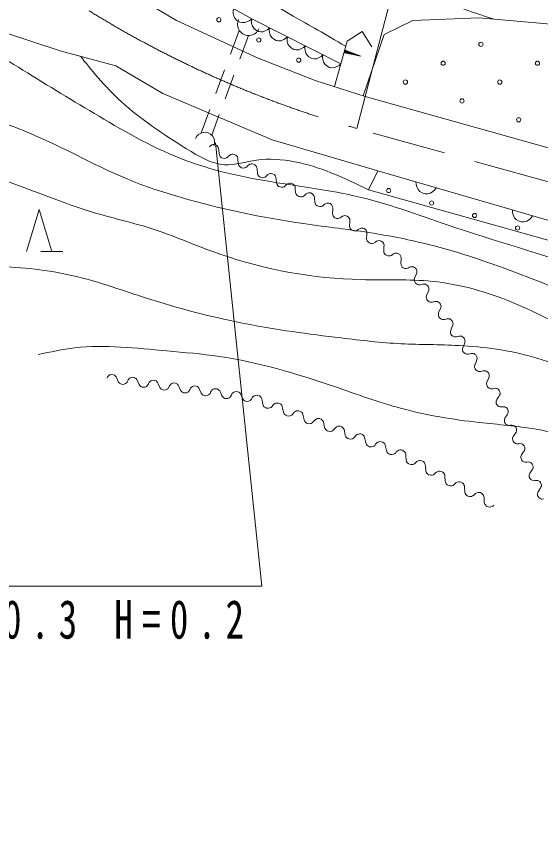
# Model space of a CAD drawing. Units: millimetres, scale not verified. Extents: x 40000 to 680000, y 20000 to 380000.
# Drawn here: x 221555 to 246424, y 271332 to 309676 of the extents above; entities that cross this region are included whole.
import ezdxf

# ---------------------------------------------------------------- set-up
doc = ezdxf.new("R2010")
doc.units = ezdxf.units.MM
doc.header["$LTSCALE"] = 1000
doc.linetypes.add('CHAIN', pattern=[18.5, 12, -1.5, 3.5, -1.5])
doc.linetypes.add('USER1', pattern=[2, 1.2, -0.8])
for name, color, linetype, lineweight in [('M-BGD', 7, 'Continuous', 13), ('M-BMK', 2, 'CHAIN', 13), ('M-BMK-HTXT', 7, 'Continuous', 13), ('M-STR-HTXT', 7, 'Continuous', 13)]:
    doc.layers.add(name, color=color, linetype=linetype, lineweight=lineweight)
doc.styles.add('ＭＳ ゴシック', font='')
doc.styles.get('ＭＳ ゴシック').set_extended_font_data('MS Gothic')

msp = doc.modelspace()

# ---------------------------------------------------------------- linework, layer by layer
at = {"layer": 'M-BGD'}
for p, q in [((221055, 308882), (223647, 308036)), ((237239, 308483), (236637, 306341)), ((223647, 308036), (226273, 307323)), ((237287, 307901), (237133, 307946)), ((237138, 307962), (237460, 307867)), ((237649, 307829), (237142, 307977)), ((237147, 307992), (237822, 307795)), ((237658, 307859), (237151, 308008)), ((237155, 308023), (237478, 307929)), ((237314, 307994), (237160, 308038)), ((238701, 302339), (247841, 299680)), ((222720, 298514), (223760, 298514))]:
    msp.add_line(p, q, dxfattribs=at)
at = {"layer": 'M-BGD', "linetype": 'USER1'}
for p, q in [((232129, 309004), (230331, 304143)), ((232571, 308758), (230825, 304036))]:
    msp.add_line(p, q, dxfattribs=at)
at = {"layer": 'M-BGD'}
for points in [[(276747, 292405), (273727, 294511), (271063, 296134), (269130, 297077), (267044, 297904), (264864, 298576), (251056, 302239), (238097, 305873), (235726, 306633), (233033, 307692), (229156, 309471), (225989, 311349), (224295, 312564), (220302, 314387)], [(226412, 313467), (227738, 312556), (228762, 311842), (230122, 311015), (232725, 309556), (236941, 307422)], [(231857, 310042), (231834, 309924), (231839, 309810), (231870, 309668), (231936, 309562), (232020, 309472), (232154, 309397), (232275, 309372), (232399, 309371), (232537, 309419), (232635, 309475), (232725, 309556)], [(232725, 309556), (232708, 309443), (232717, 309335), (232752, 309201), (232819, 309103), (232902, 309021), (233033, 308955), (233148, 308937), (233266, 308940), (233396, 308992), (233486, 309049), (233568, 309129)], [(238010, 305901), (239005, 308799), (240354, 309473), (243509, 309593), (247609, 309234), (249443, 308622), (250954, 307255), (251732, 305287), (251177, 302207)], [(233568, 309129), (233551, 309016), (233560, 308908), (233595, 308774), (233662, 308676), (233745, 308595), (233876, 308529), (233991, 308510), (234110, 308514), (234239, 308565), (234329, 308623), (234412, 308702)], [(234412, 308702), (234394, 308589), (234403, 308482), (234438, 308347), (234506, 308250), (234589, 308168), (234719, 308102), (234834, 308083), (234953, 308087), (235082, 308138), (235172, 308196), (235255, 308276)], [(237239, 308483), (237953, 308943), (238413, 308229)], [(235255, 308276), (235237, 308163), (235246, 308055), (235281, 307921), (235349, 307823), (235432, 307741), (235562, 307675), (235677, 307657), (235796, 307660), (235925, 307712), (236015, 307769), (236098, 307849)], [(236098, 307849), (236080, 307736), (236089, 307628), (236125, 307494), (236192, 307396), (236275, 307315), (236405, 307249), (236521, 307230), (236639, 307234), (236768, 307285), (236858, 307343), (236941, 307422)], [(238701, 302339), (233690, 303816), (228511, 306010), (226273, 307323)], [(230715, 303487), (230760, 303532), (230824, 303569), (230879, 303587), (230924, 303586), (230988, 303577), (231060, 303541), (231105, 303495), (231133, 303459), (231151, 303404), (231159, 303331), (231177, 303141), (231204, 303059), (231231, 303022), (231276, 302977), (231331, 302949), (231412, 302931), (231485, 302940), (231540, 302958), (231576, 302985), (231622, 303030)], [(231622, 303030), (231667, 303075), (231731, 303112), (231785, 303130), (231831, 303129), (231894, 303120), (231967, 303084), (232012, 303038), (232039, 303002), (232057, 302947), (232066, 302874), (232084, 302684), (232111, 302602), (232138, 302565), (232183, 302520), (232237, 302492), (232319, 302474), (232392, 302483), (232446, 302501), (232483, 302528), (232528, 302573)], [(232528, 302573), (232574, 302618), (232637, 302655), (232692, 302673), (232737, 302672), (232801, 302663), (232873, 302626), (232919, 302581), (232946, 302545), (232964, 302490), (232973, 302417), (232990, 302226), (233017, 302145), (233044, 302108), (233090, 302063), (233144, 302035), (233226, 302017), (233298, 302026), (233353, 302044), (233389, 302071), (233435, 302116)], [(233435, 302116), (233480, 302161), (233544, 302197), (233599, 302215), (233644, 302215), (233708, 302206), (233780, 302169), (233825, 302124), (233852, 302087), (233870, 302033), (233879, 301960), (233897, 301769), (233924, 301688), (233951, 301651), (233996, 301606), (234051, 301578), (234132, 301560), (234205, 301569), (234259, 301587), (234296, 301614), (234341, 301659)], [(247495, 298846), (238259, 301435), (238701, 302339)], [(241466, 301535), (241395, 301435), (241310, 301358), (241189, 301279), (241066, 301252), (240944, 301252), (240795, 301295), (240692, 301361), (240603, 301450), (240540, 301583), (240510, 301693), (240506, 301814)], [(234341, 301659), (234387, 301704), (234451, 301740), (234505, 301758), (234551, 301758), (234614, 301749), (234687, 301712), (234732, 301667), (234759, 301630), (234777, 301576), (234786, 301503), (234803, 301312), (234830, 301231), (234858, 301194), (234903, 301149), (234957, 301121), (235039, 301103), (235112, 301112), (235166, 301130), (235203, 301157), (235248, 301202)], [(235248, 301202), (235294, 301247), (235357, 301283), (235412, 301301), (235457, 301301), (235521, 301292), (235593, 301255), (235639, 301210), (235666, 301173), (235684, 301119), (235693, 301046), (235710, 300855), (235737, 300774), (235764, 300737), (235809, 300692), (235864, 300664), (235945, 300646), (236018, 300655), (236073, 300673), (236109, 300700), (236155, 300745)], [(236155, 300745), (236206, 300782), (236274, 300806), (236331, 300815), (236375, 300807), (236435, 300788), (236500, 300741), (236537, 300689), (236557, 300649), (236566, 300593), (236563, 300520), (236549, 300332), (236561, 300247), (236582, 300208), (236619, 300156), (236667, 300120), (236744, 300089), (236816, 300086), (236872, 300094), (236912, 300115), (236964, 300151)], [(222040, 298514), (222640, 300514), (223240, 298514)], [(246036, 300205), (245965, 300106), (245880, 300029), (245758, 299950), (245636, 299923), (245513, 299922), (245365, 299966), (245262, 300032), (245173, 300120), (245110, 300253), (245079, 300364), (245076, 300484)], [(236964, 300151), (237016, 300188), (237084, 300213), (237140, 300222), (237184, 300214), (237244, 300195), (237309, 300147), (237346, 300095), (237366, 300055), (237375, 299999), (237372, 299927), (237358, 299738), (237371, 299654), (237391, 299614), (237428, 299562), (237476, 299527), (237553, 299495), (237625, 299492), (237681, 299501), (237721, 299521), (237773, 299558)], [(237773, 299558), (237825, 299595), (237893, 299620), (237949, 299628), (237993, 299621), (238054, 299601), (238118, 299554), (238155, 299502), (238176, 299462), (238184, 299406), (238181, 299334), (238167, 299145), (238180, 299061), (238200, 299021), (238237, 298969), (238286, 298933), (238362, 298902), (238435, 298899), (238491, 298907), (238531, 298928), (238582, 298965)], [(238582, 298965), (238634, 299001), (238702, 299026), (238758, 299035), (238802, 299027), (238863, 299008), (238928, 298960), (238964, 298908), (238985, 298869), (238993, 298812), (238990, 298740), (238976, 298551), (238989, 298467), (239010, 298427), (239046, 298375), (239095, 298340), (239171, 298309), (239244, 298305), (239300, 298314), (239340, 298334), (239392, 298371)], [(239392, 298371), (239443, 298408), (239511, 298433), (239567, 298441), (239612, 298434), (239672, 298414), (239737, 298367), (239774, 298315), (239794, 298275), (239803, 298219), (239799, 298147), (239785, 297958), (239798, 297874), (239819, 297834), (239856, 297782), (239904, 297746), (239981, 297715), (240053, 297712), (240109, 297721), (240149, 297741), (240201, 297778)], [(240201, 297778), (240262, 297796), (240334, 297797), (240389, 297787), (240429, 297766), (240480, 297728), (240525, 297662), (240543, 297601), (240550, 297557), (240540, 297501), (240513, 297434), (240439, 297260), (240424, 297177), (240430, 297132), (240448, 297072), (240482, 297022), (240544, 296968), (240612, 296941), (240667, 296931), (240712, 296938), (240772, 296956)], [(240772, 296956), (240833, 296973), (240905, 296975), (240961, 296965), (241000, 296943), (241051, 296906), (241097, 296840), (241115, 296779), (241121, 296735), (241111, 296679), (241085, 296612), (241010, 296438), (240995, 296355), (241002, 296310), (241020, 296249), (241054, 296200), (241116, 296146), (241183, 296119), (241239, 296109), (241283, 296116), (241344, 296134)], [(241344, 296134), (241405, 296151), (241477, 296153), (241533, 296143), (241572, 296121), (241623, 296084), (241668, 296018), (241686, 295957), (241693, 295913), (241683, 295857), (241656, 295790), (241582, 295616), (241567, 295532), (241573, 295488), (241591, 295427), (241625, 295378), (241688, 295324), (241755, 295297), (241811, 295287), (241855, 295294), (241916, 295312)], [(241916, 295312), (241976, 295329), (242049, 295331), (242104, 295321), (242144, 295299), (242194, 295261), (242240, 295196), (242258, 295135), (242264, 295091), (242254, 295035), (242228, 294968), (242153, 294794), (242138, 294710), (242145, 294666), (242163, 294605), (242197, 294556), (242259, 294502), (242326, 294475), (242382, 294465), (242426, 294472), (242487, 294489)], [(242487, 294489), (242548, 294507), (242620, 294509), (242676, 294499), (242715, 294477), (242766, 294439), (242812, 294374), (242829, 294313), (242836, 294269), (242826, 294213), (242799, 294146), (242725, 293972), (242710, 293888), (242716, 293844), (242734, 293783), (242769, 293734), (242831, 293680), (242898, 293653), (242954, 293643), (242998, 293650), (243059, 293667)], [(243059, 293667), (243120, 293685), (243192, 293687), (243247, 293677), (243287, 293655), (243337, 293617), (243383, 293552), (243401, 293491), (243407, 293446), (243397, 293391), (243371, 293324), (243297, 293150), (243282, 293066), (243288, 293022), (243306, 292961), (243340, 292912), (243402, 292858), (243470, 292831), (243525, 292821), (243570, 292828), (243630, 292845)], [(225860, 292518), (225887, 292574), (225935, 292628), (225979, 292662), (226021, 292676), (226083, 292687), (226162, 292677), (226218, 292649), (226255, 292624), (226288, 292579), (226320, 292515), (226396, 292344), (226447, 292277), (226484, 292252), (226540, 292224), (226599, 292216), (226680, 292225), (226745, 292256), (226789, 292290), (226814, 292327), (226842, 292383)], [(243630, 292845), (243691, 292863), (243763, 292865), (243819, 292855), (243858, 292833), (243909, 292795), (243955, 292730), (243973, 292669), (243979, 292624), (243969, 292569), (243943, 292501), (243868, 292328), (243853, 292244), (243860, 292200), (243877, 292139), (243912, 292090), (243974, 292035), (244041, 292009), (244097, 291999), (244141, 292005), (244202, 292023)], [(226842, 292383), (226870, 292439), (226917, 292493), (226962, 292527), (227004, 292541), (227066, 292553), (227144, 292542), (227201, 292514), (227237, 292489), (227271, 292444), (227302, 292380), (227379, 292209), (227430, 292142), (227466, 292117), (227523, 292089), (227582, 292081), (227663, 292090), (227727, 292121), (227772, 292155), (227797, 292192), (227825, 292248)], [(227825, 292248), (227853, 292304), (227900, 292358), (227945, 292392), (227987, 292406), (228048, 292418), (228127, 292407), (228183, 292379), (228220, 292354), (228254, 292309), (228285, 292245), (228362, 292074), (228413, 292007), (228449, 291982), (228505, 291954), (228564, 291946), (228646, 291955), (228710, 291986), (228755, 292020), (228780, 292057), (228807, 292113)], [(228807, 292113), (228835, 292169), (228883, 292223), (228927, 292257), (228969, 292271), (229031, 292283), (229110, 292272), (229166, 292244), (229202, 292219), (229236, 292174), (229268, 292110), (229344, 291939), (229395, 291872), (229432, 291847), (229488, 291820), (229547, 291811), (229628, 291820), (229693, 291852), (229737, 291885), (229762, 291922), (229790, 291978)], [(229790, 291978), (229818, 292035), (229865, 292088), (229910, 292122), (229952, 292136), (230014, 292148), (230092, 292137), (230148, 292109), (230185, 292084), (230219, 292040), (230250, 291975), (230327, 291805), (230378, 291737), (230414, 291712), (230471, 291685), (230530, 291677), (230611, 291685), (230675, 291717), (230720, 291751), (230745, 291787), (230773, 291843)], [(230773, 291843), (230800, 291900), (230848, 291953), (230893, 291987), (230935, 292001), (230996, 292013), (231075, 292002), (231131, 291974), (231168, 291949), (231202, 291905), (231233, 291840), (231310, 291670), (231360, 291603), (231397, 291578), (231453, 291550), (231512, 291542), (231594, 291551), (231658, 291582), (231703, 291616), (231728, 291652), (231755, 291709)], [(231755, 291709), (231783, 291765), (231830, 291818), (231875, 291852), (231917, 291867), (231979, 291878), (232057, 291867), (232114, 291840), (232150, 291815), (232184, 291770), (232215, 291706), (232292, 291535), (232343, 291468), (232380, 291443), (232436, 291415), (232495, 291407), (232576, 291416), (232641, 291447), (232685, 291481), (232710, 291517), (232738, 291574)], [(244202, 292023), (244262, 292029), (244330, 292018), (244381, 291999), (244414, 291972), (244455, 291927), (244486, 291857), (244492, 291797), (244491, 291754), (244471, 291703), (244435, 291645), (244334, 291495), (244305, 291419), (244303, 291376), (244309, 291316), (244333, 291264), (244382, 291202), (244440, 291165), (244491, 291146), (244533, 291144), (244594, 291150)], [(232738, 291574), (232779, 291625), (232840, 291669), (232894, 291693), (232941, 291698), (233006, 291696), (233085, 291666), (233136, 291625), (233168, 291591), (233192, 291537), (233209, 291464), (233248, 291271), (233285, 291191), (233316, 291156), (233368, 291115), (233426, 291093), (233512, 291083), (233585, 291100), (233639, 291125), (233673, 291156), (233714, 291208)], [(233714, 291208), (233756, 291259), (233817, 291303), (233870, 291327), (233917, 291332), (233983, 291330), (234061, 291300), (234112, 291259), (234144, 291225), (234168, 291171), (234185, 291098), (234224, 290905), (234261, 290824), (234293, 290790), (234344, 290749), (234402, 290727), (234488, 290717), (234561, 290734), (234615, 290759), (234649, 290790), (234690, 290842)], [(244594, 291150), (244654, 291156), (244722, 291144), (244773, 291125), (244806, 291098), (244847, 291053), (244878, 290984), (244884, 290923), (244882, 290881), (244863, 290830), (244826, 290772), (244726, 290622), (244697, 290546), (244695, 290503), (244701, 290443), (244725, 290390), (244773, 290328), (244832, 290291), (244882, 290272), (244925, 290270), (244985, 290276)], [(234690, 290842), (234732, 290893), (234793, 290937), (234847, 290961), (234893, 290966), (234959, 290964), (235037, 290934), (235088, 290893), (235120, 290859), (235144, 290805), (235161, 290732), (235200, 290539), (235237, 290458), (235269, 290424), (235320, 290383), (235379, 290361), (235464, 290351), (235537, 290368), (235591, 290393), (235625, 290424), (235667, 290475)], [(235667, 290475), (235708, 290527), (235769, 290571), (235823, 290595), (235869, 290600), (235935, 290597), (236013, 290568), (236064, 290527), (236096, 290493), (236121, 290439), (236138, 290366), (236177, 290173), (236213, 290092), (236245, 290058), (236296, 290017), (236355, 289995), (236440, 289985), (236513, 290002), (236567, 290026), (236601, 290058), (236643, 290109)], [(244985, 290276), (245046, 290282), (245114, 290271), (245164, 290252), (245198, 290225), (245239, 290180), (245270, 290110), (245276, 290050), (245274, 290007), (245255, 289957), (245218, 289898), (245118, 289748), (245089, 289672), (245087, 289629), (245093, 289569), (245116, 289517), (245165, 289455), (245224, 289418), (245274, 289399), (245317, 289397), (245377, 289403)], [(236643, 290109), (236684, 290161), (236745, 290205), (236799, 290229), (236845, 290234), (236911, 290231), (236989, 290202), (237041, 290161), (237072, 290127), (237097, 290073), (237114, 290000), (237153, 289807), (237189, 289726), (237221, 289692), (237272, 289651), (237331, 289629), (237416, 289619), (237490, 289636), (237543, 289660), (237577, 289692), (237619, 289743)], [(237619, 289743), (237660, 289795), (237721, 289839), (237775, 289863), (237822, 289868), (237887, 289865), (237966, 289836), (238017, 289795), (238049, 289760), (238073, 289707), (238090, 289634), (238129, 289441), (238166, 289360), (238197, 289326), (238249, 289285), (238307, 289263), (238393, 289253), (238466, 289270), (238520, 289294), (238554, 289326), (238595, 289377)], [(238595, 289377), (238637, 289429), (238698, 289472), (238751, 289497), (238798, 289502), (238864, 289499), (238942, 289470), (238993, 289429), (239025, 289394), (239049, 289341), (239066, 289267), (239105, 289075), (239142, 288994), (239174, 288960), (239225, 288918), (239283, 288896), (239369, 288887), (239442, 288904), (239496, 288928), (239530, 288960), (239571, 289011)], [(245377, 289403), (245437, 289409), (245506, 289398), (245556, 289378), (245589, 289351), (245630, 289307), (245662, 289237), (245668, 289177), (245666, 289134), (245647, 289083), (245610, 289025), (245509, 288875), (245480, 288799), (245479, 288756), (245485, 288696), (245508, 288643), (245557, 288581), (245615, 288545), (245666, 288525), (245709, 288523), (245769, 288530)], [(239571, 289011), (239620, 289057), (239687, 289092), (239745, 289109), (239792, 289107), (239857, 289096), (239931, 289055), (239977, 289007), (240004, 288968), (240021, 288911), (240028, 288835), (240040, 288637), (240065, 288551), (240092, 288512), (240137, 288463), (240193, 288433), (240277, 288411), (240353, 288418), (240410, 288435), (240449, 288462), (240497, 288508)], [(240497, 288508), (240546, 288553), (240613, 288589), (240671, 288606), (240718, 288604), (240783, 288592), (240858, 288552), (240903, 288503), (240930, 288465), (240947, 288407), (240954, 288332), (240966, 288133), (240991, 288047), (241018, 288009), (241064, 287960), (241119, 287930), (241203, 287908), (241279, 287915), (241336, 287932), (241375, 287959), (241424, 288004)], [(245769, 288530), (245829, 288536), (245897, 288524), (245948, 288505), (245981, 288478), (246022, 288433), (246053, 288363), (246059, 288303), (246058, 288260), (246038, 288210), (246002, 288151), (245901, 288001), (245872, 287925), (245870, 287883), (245876, 287822), (245900, 287770), (245949, 287708), (246007, 287671), (246058, 287652), (246101, 287650), (246161, 287656)], [(241424, 288004), (241472, 288050), (241540, 288085), (241597, 288102), (241644, 288100), (241710, 288089), (241784, 288048), (241829, 288000), (241856, 287961), (241873, 287904), (241880, 287828), (241892, 287630), (241917, 287544), (241944, 287505), (241990, 287456), (242045, 287426), (242129, 287404), (242205, 287411), (242262, 287428), (242301, 287455), (242350, 287501)], [(242350, 287501), (242398, 287546), (242466, 287582), (242523, 287598), (242570, 287597), (242636, 287585), (242710, 287545), (242755, 287496), (242782, 287457), (242799, 287400), (242806, 287325), (242818, 287126), (242843, 287040), (242870, 287002), (242916, 286953), (242971, 286923), (243056, 286901), (243131, 286908), (243188, 286925), (243227, 286952), (243276, 286997)], [(246161, 287656), (246221, 287662), (246289, 287651), (246340, 287631), (246373, 287604), (246414, 287560), (246445, 287490), (246451, 287430), (246449, 287387), (246430, 287336), (246393, 287278), (246293, 287128), (246264, 287052), (246262, 287009), (246268, 286949), (246292, 286896), (246340, 286834), (246399, 286798), (246450, 286778), (246492, 286777), (246553, 286783)], [(243276, 286997), (243325, 287043), (243392, 287078), (243449, 287095), (243496, 287093), (243562, 287082), (243636, 287041), (243681, 286993), (243708, 286954), (243725, 286897), (243732, 286821), (243744, 286623), (243769, 286537), (243796, 286498), (243842, 286449), (243897, 286419), (243982, 286397), (244057, 286404), (244115, 286421), (244153, 286448), (244202, 286494)]]:
    msp.add_lwpolyline(points, dxfattribs=at)
msp.add_lwpolyline([(237113, 307935), (237899, 307772), (237149, 308058)], close=True, dxfattribs=at)
for centre in [(231163, 309506), (233056, 308548), (243584, 308339), (234949, 307590), (241795, 307445), (246267, 307445), (240006, 306550), (244479, 306550), (242690, 305656), (245373, 304761), (239211, 301409), (241248, 300817), (243285, 300224), (245322, 299632)]:
    msp.add_circle(centre, 100, dxfattribs=at)
for centre, radius, start, end in [((232574, 309284), 526, 153.9966, 336.9745), ((230494, 303705), 468, 338.5707, 159.0197)]:
    msp.add_arc(centre, radius, start, end, dxfattribs=at)
for points, knots in [([(215590, 329513), (216137, 329186), (216684, 328860), (217224, 328518), (218499, 327711), (219730, 326824), (220848, 325815), (222126, 324661), (223255, 323349), (224445, 322100), (226224, 320253), (228178, 318601), (229939, 316722), (230448, 316176), (230944, 315615), (231505, 315135), (232551, 314247), (233825, 313646), (235094, 313064), (237664, 311888), (240227, 310816), (244217, 309531)], [0, 0, 0, 0, 1, 1, 1, 2, 2, 2, 3, 3, 3, 4, 4, 4, 5, 5, 5, 6, 6, 6, 7, 7, 7, 7]), ([(237173, 308248), (236210, 308828), (235444, 309242), (234691, 309678), (232964, 310674), (231300, 311780), (229686, 312956), (228643, 313717), (227620, 314507), (226666, 315372), (225615, 316341), (224658, 317406), (223675, 318450), (222924, 319228), (222143, 319979), (221525, 320863), (221060, 321523), (220681, 322247), (220173, 322877), (219686, 323478), (219080, 323991), (218419, 324401), (217396, 325042), (216230, 325420), (215053, 325724), (212921, 326238), (210794, 326472), (208618, 326684), (207415, 326778), (206217, 326873), (205023, 326742), (203991, 326618), (202970, 326330), (202031, 325879), (201276, 325514), (200576, 325044), (199930, 324512), (199079, 323811), (198323, 323003), (197606, 322165), (196388, 320742), (195282, 319233), (194177, 317724)], [0, 0, 0, 0, 1, 1, 1, 2, 2, 2, 3, 3, 3, 4, 4, 4, 5, 5, 5, 6, 6, 6, 7, 7, 7, 8, 8, 8, 9, 9, 9, 10, 10, 10, 11, 11, 11, 12, 12, 12, 13, 13, 13, 14, 14, 14, 14]), ([(281982, 300548), (279031, 302005), (276307, 303286), (273501, 304377), (272703, 304687), (271898, 304982), (271114, 305326), (270302, 305682), (269513, 306091), (268704, 306454), (267528, 306982), (266310, 307417), (265080, 307806), (263718, 308238), (262335, 308600), (260967, 309014), (260046, 309294), (259135, 309604), (258206, 309848), (256262, 310355), (254253, 310593), (252288, 311029), (251260, 311260), (250244, 311544), (249239, 311863), (248613, 312063), (247993, 312282), (247370, 312496), (245865, 313016), (244342, 313504), (242912, 314193), (242208, 314537), (241528, 314930), (240841, 315310), (239599, 316003), (238345, 316667), (237131, 317410), (235935, 318142), (234777, 318950), (233737, 319883), (232598, 320906), (231600, 322077), (230602, 323249)], [0, 0, 0, 0, 1, 1, 1, 2, 2, 2, 3, 3, 3, 4, 4, 4, 5, 5, 5, 6, 6, 6, 7, 7, 7, 8, 8, 8, 9, 9, 9, 10, 10, 10, 11, 11, 11, 12, 12, 12, 13, 13, 13, 14, 14, 14, 14]), ([(218747, 308730), (219791, 308411), (220950, 307702), (222092, 306989), (223301, 306233), (224496, 305509), (225717, 304796), (227057, 303990), (228439, 303234), (229906, 302725), (231376, 302203), (232933, 301928), (234487, 301689), (235543, 301528), (236597, 301384), (237630, 301148), (239125, 300814), (240569, 300264), (242026, 299767), (244246, 299021), (246498, 298394), (248695, 297605), (250622, 296938), (252520, 296221), (254421, 295390), (255506, 294915), (256591, 294403), (257732, 294241), (258584, 294120), (259467, 294195), (260350, 294270)], [0, 0, 0, 0, 1, 1, 1, 2, 2, 2, 3, 3, 3, 4, 4, 4, 5, 5, 5, 6, 6, 6, 7, 7, 7, 8, 8, 8, 9, 9, 9, 10, 10, 10, 10]), ([(224607, 307775), (225049, 307206), (225750, 306349), (226543, 305617), (227464, 304768), (228512, 304087), (229636, 303387), (230212, 303029), (230807, 302665), (231435, 302632), (231926, 302605), (232434, 302774), (232945, 302848), (233548, 302935), (234155, 302889), (234743, 302776), (235919, 302549), (237022, 302051), (238259, 301435)], [0, 0, 0, 0, 1, 1, 1, 2, 2, 2, 3, 3, 3, 4, 4, 4, 5, 5, 5, 6, 6, 6, 6]), ([(257688, 292372), (256055, 292977), (254423, 293582), (252825, 294271), (251789, 294718), (250768, 295199), (249738, 295660), (248345, 296283), (246936, 296868), (245509, 297415), (244063, 297969), (242596, 298476), (241095, 298850), (240236, 299066), (239368, 299241), (238494, 299380), (237392, 299556), (236284, 299682), (235179, 299840), (233205, 300120), (231248, 300527), (229335, 301089), (228492, 301331), (227657, 301604), (226849, 301941), (225648, 302437), (224504, 303060), (223327, 303621), (222389, 304066), (221428, 304461), (220440, 304779), (219829, 304976), (219206, 305137), (218575, 305263), (217455, 305481), (216314, 305577), (215169, 305585), (213999, 305589), (212828, 305508), (211693, 305260), (210705, 305040), (209747, 304702), (208793, 304363), (207961, 304064), (207132, 303770), (206307, 303465), (204689, 302855), (203078, 302227), (201460, 301616), (200029, 301071), (198591, 300541), (197133, 300074), (196131, 299744), (195122, 299437), (194105, 299145), (192831, 298775), (191550, 298418), (190330, 297902), (189228, 297431), (188183, 296818), (187186, 296139), (186308, 295544), (185465, 294897), (184718, 294151), (184448, 293879), (184190, 293596), (183927, 293317), (182577, 291879), (181094, 290576), (179655, 289229), (178169, 287830), (176718, 286396), (175254, 284975), (174178, 283937), (173101, 282900), (172006, 281882), (170689, 280659), (169342, 279467), (168024, 278245), (166542, 276884), (165083, 275500), (163614, 274119), (163277, 273803), (162940, 273487), (162582, 273199), (161754, 272530), (160815, 272008), (159604, 271332)], [0, 0, 0, 0, 1, 1, 1, 2, 2, 2, 3, 3, 3, 4, 4, 4, 5, 5, 5, 6, 6, 6, 7, 7, 7, 8, 8, 8, 9, 9, 9, 10, 10, 10, 11, 11, 11, 12, 12, 12, 13, 13, 13, 14, 14, 14, 15, 15, 15, 16, 16, 16, 17, 17, 17, 18, 18, 18, 19, 19, 19, 20, 20, 20, 21, 21, 21, 22, 22, 22, 23, 23, 23, 24, 24, 24, 25, 25, 25, 26, 26, 26, 27, 27, 27, 28, 28, 28, 29, 29, 29, 29]), ([(213005, 302257), (213843, 302458), (214681, 302659), (215537, 302746), (216196, 302813), (216866, 302812), (217522, 302746), (220132, 302484), (222538, 301193), (225061, 300416), (226085, 300102), (227129, 299885), (228139, 299552), (229175, 299201), (230178, 298751), (231213, 298394), (233358, 297641), (235633, 297230), (237917, 297185), (239042, 297154), (240169, 297214), (241283, 297099), (242588, 296972), (243874, 296604), (245089, 296098), (246256, 295620), (247357, 295006), (248494, 294465), (249674, 293904), (250892, 293422), (252119, 292969), (254220, 292194), (256349, 291502), (258478, 290811)], [0, 0, 0, 0, 1, 1, 1, 2, 2, 2, 3, 3, 3, 4, 4, 4, 5, 5, 5, 6, 6, 6, 7, 7, 7, 8, 8, 8, 9, 9, 9, 10, 10, 10, 11, 11, 11, 11]), ([(260139, 288261), (259220, 288542), (258301, 288824), (257396, 289144), (256317, 289526), (255258, 289964), (254192, 290378), (252573, 291007), (250939, 291584), (249330, 292256), (248254, 292705), (247187, 293189), (246071, 293507), (244927, 293836), (243730, 293997), (242536, 294059), (241625, 294108), (240715, 294100), (239808, 294144), (238853, 294189), (237903, 294304), (236953, 294420), (235414, 294602), (233876, 294803), (232359, 295107), (230654, 295445), (228969, 295889), (227318, 296439), (226594, 296676), (225877, 296930), (225145, 297139), (223970, 297473), (222756, 297681), (221536, 297765), (220559, 297832), (219579, 297819), (218605, 297739), (217792, 297672), (216983, 297558), (216174, 297444)], [0, 0, 0, 0, 1, 1, 1, 2, 2, 2, 3, 3, 3, 4, 4, 4, 5, 5, 5, 6, 6, 6, 7, 7, 7, 8, 8, 8, 9, 9, 9, 10, 10, 10, 11, 11, 11, 12, 12, 12, 13, 13, 13, 13]), ([(222597, 293630), (223171, 293754), (223745, 293878), (224323, 293946), (225766, 294116), (227237, 293936), (228697, 293802), (229529, 293726), (230357, 293665), (231177, 293545), (233036, 293260), (234854, 292727), (236639, 292114), (237696, 291750), (238741, 291362), (239816, 291078), (241017, 290748), (242255, 290547), (243499, 290410), (244403, 290310), (245311, 290246), (246202, 290089), (247621, 289842), (248990, 289341), (250368, 288892), (251941, 288387), (253525, 287941), (255077, 287398), (256881, 286762), (258653, 286036), (260417, 285281), (262112, 284555), (263801, 283803), (265560, 283271), (266550, 282971), (267563, 282741), (268575, 282511)], [0, 0, 0, 0, 1, 1, 1, 2, 2, 2, 3, 3, 3, 4, 4, 4, 5, 5, 5, 6, 6, 6, 7, 7, 7, 8, 8, 8, 9, 9, 9, 10, 10, 10, 11, 11, 11, 12, 12, 12, 12])]:
    msp.add_open_spline(points, degree=3, knots=knots, dxfattribs=at)
at = {"layer": 'M-BMK'}
msp.add_line((254860, 299569), (237700, 304347), dxfattribs=at)
msp.add_arc((251299, 352462), 50000, 238.2787, 254.2181, dxfattribs=at)
at = {"layer": 'M-BMK-HTXT'}
msp.add_line((237700, 304347), (240887, 316595), dxfattribs=at)
at = {"layer": 'M-STR-HTXT'}
msp.add_lwpolyline([(230996, 303671), (233205, 282643), (210122, 282643)], dxfattribs=at)

# ---------------------------------------------------------------- texts
at = {"layer": 'M-STR-HTXT', "insert": (210391, 280131), "char_height": 1833, "attachment_point": 7, "style": 'ＭＳ ゴシック'}
msp.add_mtext('\\T1.51;\\W0.7;L=6.0\\~W=0.3\\~H=0.2', dxfattribs=at)

doc.saveas('drawing.dxf')
